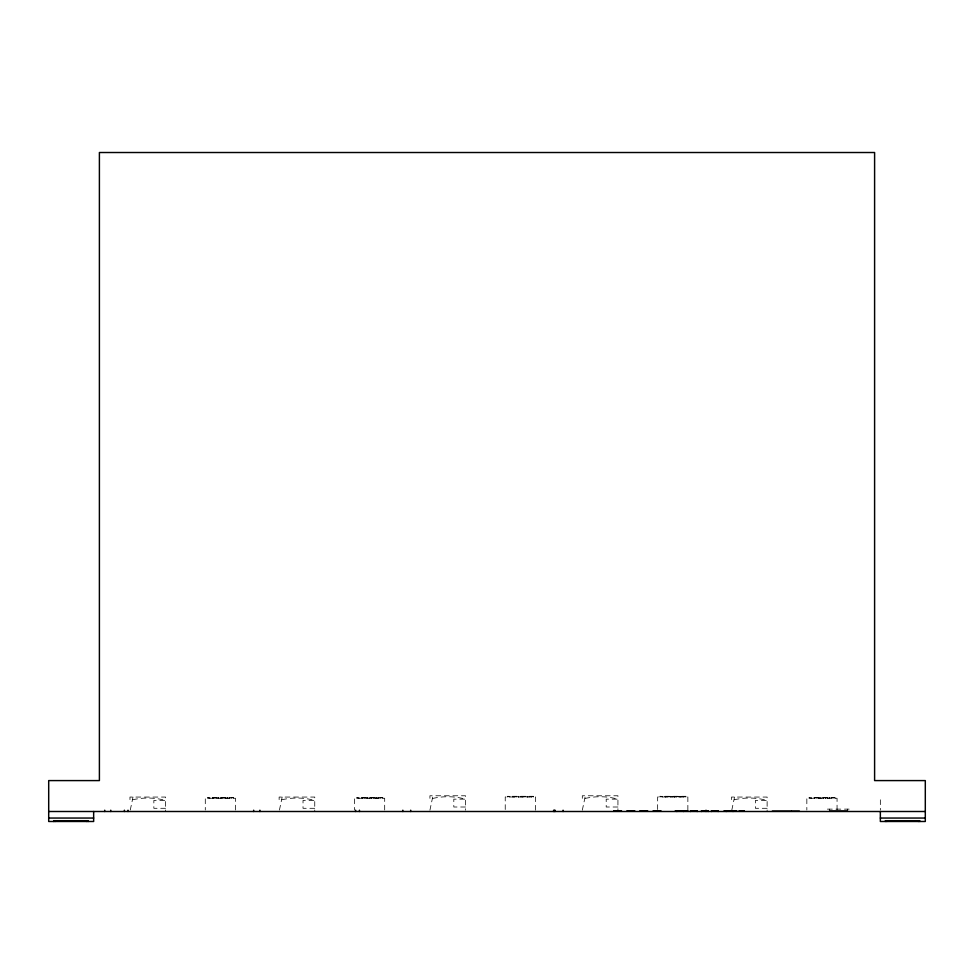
<?xml version="1.0" encoding="UTF-8"?>
<svg xmlns="http://www.w3.org/2000/svg" width="974" height="974" viewBox="0 0 974 974"><rect width="100%" height="100%" fill="white"/><g stroke="black" fill="none" stroke-linecap="round" stroke-linejoin="round"><path stroke-width="0.73" stroke-dasharray="4.87 3.65" d="M130.273 810.064L133 797.061M279.441 810.064L282.168 797.061M429.924 810.21L432.955 795.77M582.318 810.21L585.35 795.77M731.815 810.064L734.542 797.061M465.535 807.008L453.811 807.008L453.811 799.155L465.535 799.155A66.938 66.938 0 0 0 432.821 798.424L429.924 799.155L429.924 795.77L465.535 795.77L465.535 810.21M617.93 807.008L606.205 807.008L606.205 799.155L617.93 799.155A66.938 66.938 0 0 0 585.216 798.424L582.318 799.155L582.318 795.77L617.93 795.77L617.93 810.21M165.58 808.298L153.855 808.298L153.855 800.445L165.58 800.445A66.938 66.938 0 0 0 132.878 799.727L129.968 800.445L129.968 797.061L165.58 797.061L165.58 811.5M314.748 808.298L303.024 808.298L303.024 800.445L314.748 800.445A66.938 66.938 0 0 0 282.046 799.727L279.136 800.445L279.136 797.061L314.748 797.061L314.748 811.5M767.122 808.298L755.398 808.298L755.398 800.445L767.122 800.445A66.938 66.938 0 0 0 734.42 799.727L731.511 800.445L731.511 797.061L767.122 797.061L767.122 811.5M827.401 809.126L849.109 809.126M880.35 799.788L880.35 810.039M847.636 809.126L847.636 811.074M837.056 810.039L837.056 798.266L806.837 798.266L806.837 810.039M835.168 798.266L835.168 797.596L809.017 797.596L809.017 798.266M834.572 797.596L834.572 798.266M833.306 797.596L833.306 798.266M832.709 797.596L832.709 798.266M831.114 797.596L831.114 798.266M829.592 797.596L829.592 798.266M829.471 809.126L829.471 811.074M829.264 797.596L829.264 798.266M829.008 797.596L829.008 798.266M827.742 797.596L827.742 798.266M827.145 797.596L827.145 798.266M825.879 797.596L825.879 798.266M825.55 797.596L825.55 798.266M825.282 797.596L825.282 798.266M824.016 797.596L824.016 798.266M823.7 797.596L823.7 798.266M823.432 797.596L823.432 798.266M821.837 797.596L821.837 798.266M820.315 797.596L820.315 798.266M819.974 797.596L819.974 798.266M819.718 797.596L819.718 798.266M818.452 797.596L818.452 798.266M817.868 797.596L817.868 798.266M817.028 797.596L817.028 798.266M816.273 797.596L816.273 798.266M815.177 797.596L815.177 798.266M814.581 797.596L814.581 798.266M814.41 797.596L814.41 798.266M811.464 797.596L811.464 798.266M810.867 797.596L810.867 798.266M809.613 797.596L809.613 798.266M687.863 810.21L687.863 796.976L657.645 796.976L657.645 810.21M685.964 796.976L685.964 796.306L659.824 796.306L659.824 796.976M685.379 796.306L685.379 796.976M684.113 796.306L684.113 796.976M683.517 796.306L683.517 796.976M681.922 796.306L681.922 796.976M680.4 796.306L680.4 796.976M680.071 796.306L680.071 796.976M679.803 796.306L679.803 796.976M678.549 796.306L678.549 796.976M677.953 796.306L677.953 796.976M676.686 796.306L676.686 796.976M676.358 796.306L676.358 796.976M676.09 796.306L676.09 796.976M674.824 796.306L674.824 796.976M674.507 796.306L674.507 796.976M674.227 796.306L674.227 796.976M672.632 796.306L672.632 796.976M671.11 796.306L671.11 796.976M670.782 796.306L670.782 796.976M670.526 796.306L670.526 796.976M669.26 796.306L669.26 796.976M668.663 796.306L668.663 796.976M667.835 796.306L667.835 796.976M667.239 796.306L667.239 796.976M667.068 796.306L667.068 796.976M665.972 796.306L665.972 796.976M665.388 796.306L665.388 796.976M665.218 796.306L665.218 796.976M662.271 796.306L662.271 796.976M661.675 796.306L661.675 796.976M660.409 796.306L660.409 796.976M535.457 810.21L535.457 796.976L505.238 796.976L505.238 810.21M533.569 796.976L533.569 796.306L507.43 796.306L507.43 796.976M532.973 796.306L532.973 796.976M531.719 796.306L531.719 796.976M531.122 796.306L531.122 796.976M529.527 796.306L529.527 796.976M528.005 796.306L528.005 796.976M527.677 796.306L527.677 796.976M527.409 796.306L527.409 796.976M526.155 796.306L526.155 796.976M525.558 796.306L525.558 796.976M524.28 796.306L524.28 796.976M523.963 796.306L523.963 796.976M523.695 796.306L523.695 796.976M522.429 796.306L522.429 796.976M522.113 796.306L522.113 796.976M521.833 796.306L521.833 796.976M520.238 796.306L520.238 796.976M518.716 796.306L518.716 796.976M518.387 796.306L518.387 796.976M518.131 796.306L518.131 796.976M516.865 796.306L516.865 796.976M516.269 796.306L516.269 796.976M515.441 796.306L515.441 796.976M514.844 796.306L514.844 796.976M514.674 796.306L514.674 796.976M513.578 796.306L513.578 796.976M512.994 796.306L512.994 796.976M512.823 796.306L512.823 796.976M509.877 796.306L509.877 796.976M509.28 796.306L509.28 796.976M508.014 796.306L508.014 796.976M384.681 810.039L384.681 798.266L354.463 798.266L354.463 810.039M382.794 798.266L382.794 797.596L356.642 797.596L356.642 798.266M382.198 797.596L382.198 798.266M380.931 797.596L380.931 798.266M380.347 797.596L380.347 798.266M378.752 797.596L378.752 798.266M377.23 797.596L377.23 798.266M376.889 797.596L376.889 798.266M376.634 797.596L376.634 798.266M375.367 797.596L375.367 798.266M374.771 797.596L374.771 798.266M373.505 797.596L373.505 798.266M373.176 797.596L373.176 798.266M372.908 797.596L372.908 798.266M371.642 797.596L371.642 798.266M371.325 797.596L371.325 798.266M371.057 797.596L371.057 798.266M369.463 797.596L369.463 798.266M367.941 797.596L367.941 798.266M367.6 797.596L367.6 798.266M367.344 797.596L367.344 798.266M366.078 797.596L366.078 798.266M365.493 797.596L365.493 798.266M364.653 797.596L364.653 798.266M364.057 797.596L364.057 798.266M363.899 797.596L363.899 798.266M362.803 797.596L362.803 798.266M362.206 797.596L362.206 798.266M362.036 797.596L362.036 798.266M359.089 797.596L359.089 798.266M358.493 797.596L358.493 798.266M357.239 797.596L357.239 798.266M235.513 810.039L235.513 798.266L205.295 798.266L205.295 810.039M233.626 798.266L233.626 797.596L207.474 797.596L207.474 798.266M233.03 797.596L233.03 798.266M231.763 797.596L231.763 798.266M231.179 797.596L231.179 798.266M229.584 797.596L229.584 798.266M228.062 797.596L228.062 798.266M227.721 797.596L227.721 798.266M227.466 797.596L227.466 798.266M226.199 797.596L226.199 798.266M225.603 797.596L225.603 798.266M224.337 797.596L224.337 798.266M224.02 797.596L224.02 798.266M223.74 797.596L223.74 798.266M222.486 797.596L222.486 798.266M222.157 797.596L222.157 798.266M221.889 797.596L221.889 798.266M220.294 797.596L220.294 798.266M218.773 797.596L218.773 798.266M218.432 797.596L218.432 798.266M218.176 797.596L218.176 798.266M216.91 797.596L216.91 798.266M216.325 797.596L216.325 798.266M215.485 797.596L215.485 798.266M214.901 797.596L214.901 798.266M214.73 797.596L214.73 798.266M213.635 797.596L213.635 798.266M213.038 797.596L213.038 798.266M212.868 797.596L212.868 798.266M209.921 797.596L209.921 798.266M209.325 797.596L209.325 798.266M208.071 797.596L208.071 798.266"/><path stroke-width="1.46" d="M613.778 810.855L621.522 810.855M627.013 810.855L634.756 810.855M639.93 810.855L647.673 810.855M653.164 810.855L660.908 810.855M675.189 810.928L688.07 810.928M723.938 810.928L736.819 810.928M738.974 811.05L744.404 811.05M829.471 811.074L847.636 811.074M614.034 811.184L621.254 811.184M627.268 811.184L634.5 811.184M640.186 811.184L647.418 811.184M653.42 811.184L660.652 811.184M739.156 811.281L744.221 811.281M772.285 811.135L791.351 811.135M791.899 811.135L799.423 811.135M48.7 811.5L925.3 811.5M48.7 818.05L93.65 818.05M880.35 818.05L925.3 818.05M919.797 821.484L919.797 820.705L885.342 820.705L885.342 821.484M918.397 820.705L918.397 821.484M886.742 820.705L886.742 821.484M880.35 811.5L880.35 821.484L925.3 821.484L925.3 780.588L874.603 780.588L874.603 152.516L99.397 152.516L99.397 780.588L48.7 780.588L48.7 821.484L93.65 821.484L93.65 811.5M733.02 811.5L733.02 810.855L726.239 810.855L726.239 811.5M732.789 810.855L726.47 810.855M718.167 811.5L718.167 810.855L711.385 810.855L711.385 811.5M717.935 810.855L711.617 810.855M708.159 811.5L708.159 810.855L701.377 810.855L701.377 811.5M707.928 810.855L701.609 810.855M706.004 810.21L706.004 811.5M697.177 811.5L697.177 810.855L690.396 810.855L690.396 811.5M696.946 810.855L690.627 810.855M683.614 811.5L683.614 810.855L676.833 810.855L676.833 811.5M683.383 810.855L677.064 810.855M563.082 810.21L563.082 811.5M555.07 810.21L555.07 811.5M554.486 810.21L554.486 811.5M553.609 810.21L553.609 811.5M410.687 810.21L410.687 811.5M402.822 810.21L402.822 811.5M359.443 810.21L359.443 811.5M355.632 810.21L355.632 811.5M259.9 810.21L259.9 811.5M253.654 810.21L253.654 811.5M128.008 810.21L128.008 811.5M124.392 810.21L124.392 811.5M110.744 810.21L110.744 811.5M104.705 810.21L104.705 811.5M88.147 821.484L88.147 820.705L53.692 820.705L53.692 821.484M86.747 820.705L86.747 821.484M55.08 820.705L55.08 821.484"/></g></svg>
